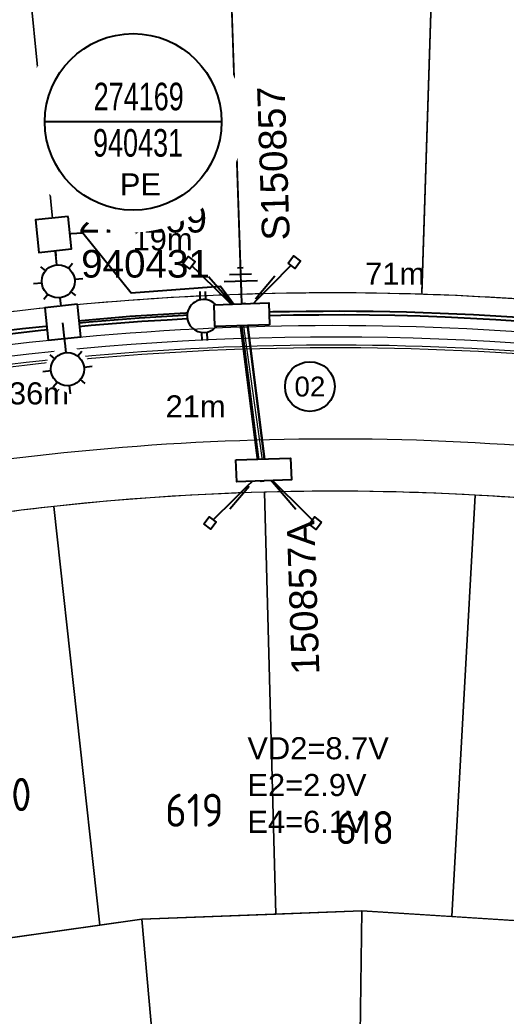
# Model space of a CAD drawing. Header units: metres. Extents: x 286486 to 288014, y 6149260 to 6150844.
# Drawn here: x 287229.6 to 287273.7, y 6149639.6 to 6149729.9 of the extents above; entities that cross this region are included whole.
import ezdxf
from ezdxf.enums import TextEntityAlignment as Align

# ---------------------------------------------------------------- set-up
doc = ezdxf.new("R2010")
doc.units = ezdxf.units.M
doc.linetypes.add('IE Trench LV', pattern=[6.5, 5, -1.5])
doc.layers.get('0').update_dxf_attribs({"color": 6})
for name, color, linetype, lineweight in [('_User Kerbs', 2, 'Continuous', 5), ('Cadastre Developer_SP_NEW', 2, 'Continuous', 5), ('Cadastre Roads_SP_NEW', 251, 'Continuous', 5)]:
    doc.layers.add(name, color=color, linetype=linetype, lineweight=lineweight)
for name, color, linetype in [('_User Stage 5 Lots', 7, 'Continuous'), ('Duct_SP_NEW', 2, 'Continuous'), ('Equip_LV_NEW', 2, 'Continuous'), ('Equip_SP_SL_NEW', 2, 'Continuous'), ('Mains_HV_NEW_U72', 2, 'Continuous'), ('Mains_LV_New_R17', 2, 'Continuous'), ('Mains_LV_NEW_T84', 2, 'Continuous'), ('Mains_LV_NEW_T94', 2, 'Continuous'), ('Notes_LV_MISC', 7, 'Continuous'), ('Notes_SL_MISC', 7, 'Continuous'), ('Notes_SP_NEW', 2, 'Continuous'), ('Panels_LV_SL_NEW', 2, 'Continuous'), ('Services_SP_NEW', 2, 'Continuous'), ('Services_SP_NEW_UG', 2, 'Continuous'), ('SupportsUG_SP_LV_SL_NEW', 2, 'Continuous'), ('Trench_SP_NEW', 2, 'Continuous'), ('UG_Details_SP_MISC', 7, 'Continuous')]:
    doc.layers.add(name, color=color, linetype=linetype)
doc.styles.add('iecARIAL', font='arial.ttf', dxfattribs={"height": 2})
doc.styles.add('LotNum', font='isocp.shx', dxfattribs={"height": 1.8})
doc.styles.add('POLE_LABEL', font='arial.ttf')
doc.styles.add('SL_LABEL', font='arial.ttf', dxfattribs={"height": 2.5})
doc.styles.get("Standard").update_dxf_attribs({"font": 'arial.ttf'})
doc.linetypes.add('Cable 1', pattern='A,7,-3,["//",Standard,S=1.5,R=0,X=-2.1,Y=-0.7],-0.001', length=10.001)
doc.linetypes.add('Cable 5', pattern='A,10,-1,["o",Standard,S=2,R=0,X=-1,Y=-0.7],-1e-05,["o",Standard,S=2,R=0,X=-0.2,Y=-0.7],-1.2', length=12.20001)
doc.linetypes.add('Cable New UG', pattern='A,7,-0.25,["x",Standard,S=2,R=0,X=0.2,Y=-0.8],-2.1', length=9.35)
doc.linetypes.add('IE Trench HV', pattern='A,7,-0.2,["/",Standard,S=3,R=0,X=0.6,Y=-1.4],-2.5', length=9.7)

# ---------------------------------------------------------------- blocks, each defined once
blk = doc.blocks.new('Earth')
for p, q in [((0, -2.044), (0, 0)), ((-1.5, -2.044), (1.5, -2.044)), ((-1, -2.644), (1, -2.644)), ((-0.25, -3.244), (0.25, -3.244))]:
    blk.add_line(p, q)
blk = doc.blocks.new('*U15')
for tag, flags, p in [('SUBURB', 9, (1.5, 0.2)), ('STREETNAME', 9, (1.5, 0)), ('PARENT', 9, (1.5, 0.4)), ('Z', 1, (1.5, -0.6)), ('LOCATION', 9, (1.5, -0.2)), ('NOTES', 9, (1.5, -0.4))]:
    blk.add_attdef(tag, text='', height=0.2, dxfattribs=dict(flags=flags)).set_placement(p, align=Align.MIDDLE_LEFT)
blk.add_wipeout([(-2.475, 3), (2.475, 3), (2.475, 1.02), (-2.475, 1.02)])
at = {"lineweight": -3}
blk.add_lwpolyline([(-2.475, 3), (2.475, 3), (2.475, 1.02), (-2.475, 1.02)], close=True, dxfattribs=at)
for tag, height, flags, p in [('ASSET_NUM', 2.5, 8, (2, 4)), ('STREET_CODE', 0.2, 9, (1.5, 2)), ('OWNED_BY', 0.2, 9, (1.5, 1.8)), ('OPERATED_BY', 0.2, 9, (1.5, 1.6)), ('STATE', 0.2, 9, (1.5, 1.2)), ('SUPPORT_TYPE', 0.2, 9, (1.5, 1)), ('USAGE', 0.2, 9, (1.5, 0.8)), ('MAINTAINED_BY', 0.2, 9, (1.5, 1.4)), ('LEGEND', 0.2, 9, (1.5, 0.6))]:
    blk.add_attdef(tag, text='', height=height, dxfattribs=dict(flags=flags)).set_placement(p, align=Align.MIDDLE_LEFT)
blk = doc.blocks.new('DUCT_INDICATOR')
blk.add_circle((0, 0), 2.25)
blk.add_attdef('CODE', text='', height=1.8).set_placement((0, 0), align=Align.MIDDLE_CENTER)
at = {"flags": 1}
blk.add_attdef('Z', (0, 0), '', height=0.2, dxfattribs=at)
blk = doc.blocks.new('*U101')
for tag, height, flags, p in [('ASSET_NUM', 2.5, 8, (2, 4)), ('STREET_CODE', 0.2, 9, (1.5, 2)), ('OWNED_BY', 0.2, 9, (1.5, 1.8)), ('OPERATED_BY', 0.2, 9, (1.5, 1.6))]:
    blk.add_attdef(tag, text='', height=height, dxfattribs=dict(flags=flags)).set_placement(p, align=Align.MIDDLE_LEFT)
blk.add_wipeout([(-2.475, 0.99), (2.475, 0.99), (2.475, -0.99), (-2.475, -0.99)])
at = {"lineweight": -3}
blk.add_lwpolyline([(-2.475, 0.99), (2.475, 0.99), (2.475, -0.99), (-2.475, -0.99)], close=True, dxfattribs=at)
for tag, flags, p in [('STATE', 9, (1.5, 1.2)), ('SUPPORT_TYPE', 9, (1.5, 1)), ('USAGE', 9, (1.5, 0.8)), ('MAINTAINED_BY', 9, (1.5, 1.4)), ('SUBURB', 9, (1.5, 0.2)), ('STREETNAME', 9, (1.5, 0)), ('LEGEND', 9, (1.5, 0.6)), ('PARENT', 9, (1.5, 0.4)), ('Z', 1, (1.5, -0.6)), ('LOCATION', 9, (1.5, -0.2)), ('NOTES', 9, (1.5, -0.4))]:
    blk.add_attdef(tag, text='', height=0.2, dxfattribs=dict(flags=flags)).set_placement(p, align=Align.MIDDLE_LEFT)
blk = doc.blocks.new('*U100')
for tag, p, flags in [('OPERATED_BY', (1.05, -2.898), 9), ('CONSTRUCTED_VOLTAGE', (1.074, -2.192), 9), ('ACTUAL_STATUS', (1.088, -2.428), 9), ('MAINTAINED_BY', (1.074, -2.663), 9), ('ORIENTATION', (1.056, -3.435), 9), ('OWNED_BY', (1.064, -3.189), 9), ('USAGE', (1.068, -3.683), 9), ('STATE', (1.048, -4.131), 9), ('SWITCH_TYPE', (1.048, -4.376), 9), ('LEGEND', (1.059, -4.637), 9), ('NOTES', (1.068, -3.883), 1), ('Z', (1.059, -4.877), 9)]:
    blk.add_attdef(tag, p, '', height=0.2, dxfattribs=dict(flags=flags))
blk.add_wipeout([(-1.168, 0.932), (-1.275, 0.778), (-1.363, 0.612), (-1.429, 0.436), (-1.472, 0.254), (-1.492, 0.067), (-1.489, -0.12), (-1.462, -0.306), (-1.412, -0.487), (-1.34, -0.66), (-1.247, -0.823), (-1.134, -0.973), (-1.003, -1.107), (-0.857, -1.224), (-0.696, -1.322), (-0.525, -1.399), (-0.346, -1.453), (-0.161, -1.485), (0.026, -1.494), (0.213, -1.479), (0.397, -1.44), (0.574, -1.379), (0.743, -1.296), (0.899, -1.193), (1.042, -1.071), (1.168, -0.932), (1.275, -0.778), (1.363, -0.612), (1.429, -0.436), (1.472, -0.254), (1.492, -0.067), (1.489, 0.12), (1.462, 0.306), (1.412, 0.487), (1.34, 0.66), (1.247, 0.823), (1.134, 0.973), (1.003, 1.107), (0.857, 1.224), (0.696, 1.322), (0.525, 1.399), (0.346, 1.453), (0.161, 1.485), (-0.026, 1.494), (-0.213, 1.479), (-0.397, 1.44), (-0.574, 1.379), (-0.743, 1.296), (-0.899, 1.193), (-1.042, 1.071)])
for p, q in [((-0.249, 1.473), (-0.249, 2.22)), ((0.249, 1.473), (0.249, 2.22)), ((-0.249, -1.473), (-0.249, -2.22)), ((0.249, -1.473), (0.249, -2.22))]:
    blk.add_line(p, q)
blk.add_lwpolyline([(1.494, 0, 1), (-1.494, 0, 1)], format="xyb", close=True)
at = {"flags": 9}
for tag, p in [('OPERATING_VOLTAGE', (1.076, -1.64)), ('NO_PHASES', (1.066, -1.917))]:
    blk.add_attdef(tag, p, '', height=0.2, dxfattribs=at)
blk = doc.blocks.new('PANEL_NEW')
at = {"layer": 'Panels_LV_SL_NEW'}
h = blk.add_hatch(color=256, dxfattribs=at)
h.paths.add_polyline_path([(-0.8, -0.32), (0.8, -0.32), (0.8, 0.32), (-0.8, 0.32)])
h.paths.add_polyline_path([(-0.72, 0.24), (0.72, 0.24), (0.72, -0.24), (-0.72, -0.24)], flags=16)
for points in [[(-0.8, -0.32), (0.8, -0.32), (0.8, 0.32), (-0.8, 0.32)], [(-0.72, -0.24), (0.72, -0.24), (0.72, 0.24), (-0.72, 0.24)]]:
    blk.add_lwpolyline(points, close=True)
blk.add_attdef('PARENT', (1.516, -2.434), '', height=2.5, rotation=90)
for tag, flags, p in [('CONNECTOR_TYPE', 9, (1.5, 0)), ('OPERATING_VOLTAGE', 9, (1.5, -0.6)), ('ORIENTATION', 9, (1.5, -0.8)), ('OWNED_BY', 9, (1.5, -1)), ('CONSTRUCTED_VOLTAGE', 9, (1.5, -0.2)), ('NO_PHASES', 9, (1.5, -0.4)), ('OPERATED_BY', 9, (1.5, -1.2)), ('STATE', 9, (1.5, -1.6)), ('USAGE', 9, (1.5, -1.8)), ('MAINTAINED_BY', 9, (1.5, -1.4)), ('Z', 1, (1.5, -2.2)), ('NOTES', 9, (1.5, -2))]:
    blk.add_attdef(tag, text='', height=0.2, dxfattribs=dict(flags=flags)).set_placement(p, align=Align.MIDDLE_LEFT)
blk = doc.blocks.new('*U39')
blk.add_blockref('*U101', (0, 2.01))
for tag, flags, p in [('STREET_CODE', 9, (1.5, 0)), ('OWNED_BY', 9, (1.5, -0.2)), ('OPERATED_BY', 9, (1.5, -0.4)), ('STATE', 9, (1.5, -0.8)), ('SUPPORT_TYPE', 9, (1.5, -1)), ('MAINTAINED_BY', 9, (1.5, -0.6)), ('SUBURB', 9, (1.5, -1.8)), ('USAGE', 9, (1.5, -1.2)), ('LEGEND', 9, (1.5, -1.4)), ('PARENT', 9, (1.5, -1.6)), ('Z', 1, (1.5, -2.6)), ('STREETNAME', 9, (1.5, -2)), ('LOCATION', 9, (1.5, -2.2)), ('NOTES', 9, (1.5, -2.4))]:
    blk.add_attdef(tag, text='', height=0.2, dxfattribs=dict(flags=flags)).set_placement(p, align=Align.MIDDLE_LEFT)
blk.add_blockref('PANEL_NEW', (0, 2.01))
at = {"flags": 8}
blk.add_attdef('ASSET_NUM', text='', height=2.5, dxfattribs=at).set_placement((2, 4.781), align=Align.MIDDLE_LEFT)
blk.add_blockref('*U100', (3.471, 2.01))
blk = doc.blocks.new('CCP_NEW')
for tag, flags, p in [('CCP_TYPE', 9, (1.5, 0)), ('ORIENTATION', 9, (1.5, -0.2)), ('STATE', 9, (1.5, -1)), ('USAGE', 9, (1.5, -0.4)), ('LEGEND', 9, (1.5, -0.6)), ('LIFE_SUPPORT', 9, (1.5, -0.8)), ('OWNED_BY', 9, (1.5, -1.2)), ('OPERATED_BY', 9, (1.5, -1.4)), ('OPERATING_VOLTAGE', 9, (1.5, -1.8)), ('MAINTAINED_BY', 9, (1.5, -1.6)), ('Z', 1, (1.5, -2.4)), ('CONSTRUCTED_VOLTAGE', 9, (1.5, -2)), ('NUMBER_OF_PHASES', 9, (1.5, -2.2))]:
    blk.add_attdef(tag, text='', height=0.2, dxfattribs=dict(flags=flags)).set_placement(p, align=Align.MIDDLE_LEFT)
blk.add_wipeout([(0, 0.566), (0.566, 0), (0, -0.566), (-0.566, 0)])
blk.add_lwpolyline([(-0.566, 0), (0, 0.566), (0.566, 0), (0, -0.566), (-0.566, 0)])
blk = doc.blocks.new('COLUMN_NEW')
for tag, height, flags, p in [('ASSET_NUM', 2.5, 8, (2, 2)), ('Z', 0.2, 1, (1.5, -2.8)), ('LOCATION', 0.2, 9, (1.5, -2.2)), ('NOTES', 0.2, 9, (1.5, -2.4)), ('LABEL_ALIGNMENT', 0.2, 9, (1.5, -2.6))]:
    blk.add_attdef(tag, text='', height=height, dxfattribs=dict(flags=flags)).set_placement(p, align=Align.MIDDLE_LEFT)
blk.add_wipeout([(-1.485, -1.485), (1.485, -1.485), (1.485, 1.485), (-1.485, 1.485)])
at = {"lineweight": -3}
blk.add_lwpolyline([(-1.485, -1.485), (1.485, -1.485), (1.485, 1.485), (-1.485, 1.485)], close=True, dxfattribs=at)
at = {"style": 'POLE_LABEL', "flags": 9}
blk.add_attdef('STRUCTURE_PLANT_NUMBER', text='', height=0.2, dxfattribs=at).set_placement((1.5, 0.242), align=Align.MIDDLE_LEFT)
at = {"flags": 9}
for tag, p in [('STREET_CODE', (1.5, 0)), ('OWNED_BY', (1.5, -0.4)), ('OPERATED_BY', (1.5, -0.6)), ('STATE', (1.5, -1)), ('COLUMN_TYPE', (1.5, -0.2)), ('MAINTAINED_BY', (1.5, -0.8)), ('SUBURB', (1.5, -1.8)), ('USAGE', (1.5, -1.2)), ('LEGEND', (1.5, -1.4)), ('PARENT', (1.5, -1.6)), ('STREETNAME', (1.5, -2))]:
    blk.add_attdef(tag, text='', height=0.2, dxfattribs=at).set_placement(p, align=Align.MIDDLE_LEFT)
blk = doc.blocks.new('SL_LANTERN_NEW')
blk.add_line((0, 0), (0, 0))
for tag, p, flags in [('Z', (0, 0), 1), ('OPERATED_BY', (0, -9.607), 9)]:
    blk.add_attdef(tag, p, '', height=0.2, dxfattribs=dict(flags=flags))
at = {"style": 'SL_LABEL', "flags": 9}
blk.add_attdef('STREET_CODE', text='', height=0.2, dxfattribs=at).set_placement((0, -0.2), align=Align.MIDDLE_LEFT)
for tag, height, flags, p in [('CONSTRUCTED_VOLTAGE', 0.2, 9, (0, -0.4)), ('CONTROL_TYPE', 0.2, 9, (0, -0.6)), ('LANTERN_PURPOSE', 0.2, 9, (0, -0.8)), ('LANTERN_TYPE', 0.2, 9, (0, -1)), ('OPERATING_VOLTAGE', 0.2, 9, (0, -1.4)), ('ORIENTATION', 0.2, 9, (0, -1.6)), ('OWNED_BY', 0.2, 9, (0, -1.8)), ('NO_PHASES', 0.2, 9, (0, -1.2)), ('LNUMBER', 2.5, 8, (1.2, -2.8)), ('STATE', 0.2, 9, (0, -2)), ('CEXIST', 0.2, 9, (0, -2.4)), ('CNEW', 0.2, 9, (0, -2.6)), ('CNUMBER', 0.2, 9, (0, -2.8)), ('USAGE', 0.2, 9, (0, -2.2)), ('CREMOVE', 0.2, 9, (0, -3)), ('CREPLACE', 0.2, 9, (0, -3.2)), ('LKINGHEIGHT', 0.2, 9, (0, -3.4)), ('LBRACKET', 0.2, 9, (0, -3.6)), ('LBRACKETVOCAB', 0.2, 9, (0, -3.8)), ('LCATEGORY', 0.2, 9, (0, -4)), ('LCHARGE1', 0.2, 9, (0, -4.2)), ('LCHARGE1PERCENT', 0.2, 9, (0, -4.4)), ('LCHARGE2', 0.2, 9, (0, -4.6)), ('LCHARGE2PERCENT', 0.2, 9, (0, -4.8)), ('LCHARGE3', 0.2, 9, (0, -5)), ('LCHARGE3PERCENT', 0.2, 9, (0, -5.2)), ('LEXIST', 0.2, 9, (0, -5.4)), ('LLAMP', 0.2, 9, (0, -5.6)), ('LLAMPVOCAB', 0.2, 9, (0, -5.8)), ('LMAST', 0.2, 9, (0, -6)), ('LMASTVOCAB', 0.2, 9, (0, -6.2)), ('LNEW', 0.2, 9, (0, -6.4)), ('LANTNUMBER', 0.2, 9, (0, -6.6)), ('LOUTREACH', 0.2, 9, (0, -7)), ('LOUTREACHVOCAB', 0.2, 9, (0, -7.2)), ('LRATECODE', 0.2, 9, (0, -7.4)), ('LREMOVE', 0.2, 9, (0, -7.6)), ('LREPLACE', 0.2, 9, (0, -7.8)), ('LTYPE', 0.2, 9, (0, -8)), ('LTYPEVOCAB', 0.2, 9, (0, -8.2)), ('SUBURB', 0.2, 9, (0, -8.6)), ('STREETNAME', 0.2, 9, (0, -8.8)), ('LEGEND', 0.2, 9, (0, -8.4)), ('LOCATION', 0.2, 9, (0, -9)), ('NOTES', 0.2, 9, (0, -9.2)), ('MAINTAINED_BY', 0.2, 9, (0, -9.863))]:
    blk.add_attdef(tag, text='', height=height, dxfattribs=dict(flags=flags)).set_placement(p, align=Align.MIDDLE_LEFT)
blk.add_wipeout([(0, 6.468), (1.458, 5.676), (2.25, 4.218), (1.458, 2.759), (0, 1.865), (-1.459, 2.759), (-2.25, 4.218), (-1.459, 5.676)])
for p, q in [((0, 5.718), (0, 6.468)), ((-1.459, 5.676), (-1.061, 5.278)), ((1.458, 5.676), (1.06, 5.278)), ((-2.25, 4.218), (-1.5, 4.218)), ((1.5, 4.218), (2.25, 4.218)), ((-1.459, 2.759), (-1.061, 3.157)), ((0, 0), (0, 2.721)), ((1.458, 2.759), (1.06, 3.157))]:
    blk.add_line(p, q)
blk.add_circle((0, 4.218), 1.5)
at = {"style": 'SL_LABEL', "flags": 8}
blk.add_attdef('ASSET_NUM', text='', height=2.5, dxfattribs=at).set_placement((2, 2), align=Align.MIDDLE_LEFT)
blk = doc.blocks.new('SLANTERN_NUM_NEW')
blk.add_line((0, 0), (8, 0))
at = {"flags": 1}
blk.add_attdef('Z', (0, 0), '', height=0.2, dxfattribs=at)
blk.add_wipeout([(-0.314, 10), (-0.942, 9.961), (-1.565, 9.882), (-2.183, 9.764), (-2.791, 9.608), (-3.389, 9.413), (-3.973, 9.182), (-4.542, 8.914), (-5.093, 8.612), (-5.624, 8.275), (-6.132, 7.905), (-6.616, 7.505), (-7.075, 7.075), (-7.505, 6.616), (-7.905, 6.132), (-8.275, 5.624), (-8.612, 5.093), (-8.914, 4.542), (-9.182, 3.973), (-9.413, 3.389), (-9.608, 2.791), (-9.764, 2.183), (-9.882, 1.565), (-9.961, 0.942), (-10, 0.314), (-10, -0.314), (-9.961, -0.942), (-9.882, -1.565), (-9.764, -2.183), (-9.608, -2.791), (-9.413, -3.389), (-9.182, -3.973), (-8.914, -4.542), (-8.612, -5.093), (-8.275, -5.624), (-7.905, -6.132), (-7.505, -6.616), (-7.075, -7.075), (-6.616, -7.505), (-6.132, -7.905), (-5.624, -8.275), (-5.093, -8.612), (-4.542, -8.914), (-3.973, -9.182), (-3.389, -9.413), (-2.791, -9.608), (-2.183, -9.764), (-1.565, -9.882), (-0.942, -9.961), (-0.314, -10), (0.314, -10), (0.942, -9.961), (1.565, -9.882), (2.183, -9.764), (2.791, -9.608), (3.389, -9.413), (3.973, -9.182), (4.542, -8.914), (5.093, -8.612), (5.624, -8.275), (6.132, -7.905), (6.616, -7.505), (7.075, -7.075), (7.505, -6.616), (7.905, -6.132), (8.275, -5.624), (8.612, -5.093), (8.914, -4.542), (9.182, -3.973), (9.413, -3.389), (9.608, -2.791), (9.764, -2.183), (9.882, -1.565), (9.961, -0.942), (10, -0.314), (10, 0.314), (9.961, 0.942), (9.882, 1.565), (9.764, 2.183), (9.608, 2.791), (9.413, 3.389), (9.182, 3.973), (8.914, 4.542), (8.612, 5.093), (8.275, 5.624), (7.905, 6.132), (7.505, 6.616), (7.075, 7.075), (6.616, 7.505), (6.132, 7.905), (5.624, 8.275), (5.093, 8.612), (4.542, 8.914), (3.973, 9.182), (3.389, 9.413), (2.791, 9.608), (2.183, 9.764), (1.565, 9.882), (0.942, 9.961), (0.314, 10)])
at = {"linetype": 'Continuous'}
blk.add_line((8, 0), (-8, 0), dxfattribs=at)
blk.add_circle((0, 0), 8, dxfattribs=at)
at = {"width": 0.7}
for tag, p in [('SNUMBER', (0.505, 1.051)), ('CNUMBER', (0.444, -3.148))]:
    blk.add_attdef(tag, text='', height=2.5, dxfattribs=at).set_placement(p, align=Align.CENTER)
at = {"layer": 'Notes_LV_MISC', "linetype": 'Continuous', "insert": (-1.204, -4.664), "char_height": 2, "attachment_point": 1, "style": 'iecARIAL'}
blk.add_mtext_dynamic_manual_height_columns('PE', width=8.51432, gutter_width=10, heights=[0], dxfattribs=at)

msp = doc.modelspace()

# ---------------------------------------------------------------- linework, layer by layer
at = {"layer": '_User Kerbs', "color": 251, "linetype": 'Continuous', "flags": 128}
msp.add_lwpolyline([(287195.66674, 6149748.36692), (287206.7453, 6149704.79602, 0.38905033), (287218.31306, 6149697.2214, -0.09782033), (287313.52656, 6149694.10664), (287412.95186, 6149671.22569), (287412.95186, 6149671.22569)], format="xyb", dxfattribs=at)
at = {"layer": '_User Stage 5 Lots', "lineweight": 0}
for points in [[(287228.19181, 6149608.31124, -0.02563358), (287244.07247, 6149610.55859), (287240.68261, 6149648.40709), (287221.06793, 6149645.63132), (287228.19181, 6149608.31124)], [(287260.60077, 6149649.16573), (287240.68261, 6149648.40709), (287244.07247, 6149610.55859, -0.02563354), (287260.09971, 6149611.16904), (287260.60077, 6149649.16573)], [(287276.10546, 6149610.13648), (287280.49197, 6149647.88213), (287260.60077, 6149649.16573), (287260.09971, 6149611.16904, -0.02563348), (287276.10525, 6149610.13618, 0.67983565)]]:
    msp.add_lwpolyline(points, format="xyb", dxfattribs=at)
at = {"layer": 'Cadastre Developer_SP_NEW', "color": 2, "lineweight": 0}
for points in [[(287249.68158, 6149705.18275), (287248.01989, 6149755.01543), (287228.45245, 6149753.72278), (287233.37432, 6149703.9656, -0.01631741), (287249.68624, 6149705.04318, -0.01666814)], [(287266.03833, 6149705.19916), (287267.62997, 6149755.02918), (287248.01989, 6149755.01543), (287249.69957, 6149705.04362, -0.01630409), (287266.03371, 6149705.05464, 0.01340118)], [(287200.27981, 6149749.41872), (287211.35252, 6149705.87079), (287217.51048, 6149701.88297, -0.01596997), (287233.37432, 6149703.9656), (287228.45245, 6149753.72278), (287209.01097, 6149751.15675), (287200.27981, 6149749.41872)], [(287251.78588, 6149687.09834), (287252.81375, 6149648.86885), (287260.60056, 6149649.16543), (287268.77121, 6149648.64956), (287270.88395, 6149686.8271, 0.02054388), (287251.78588, 6149687.09834, 6.50189674)], [(287232.72997, 6149685.80126), (287236.88274, 6149647.86908), (287240.68239, 6149648.40679), (287252.81375, 6149648.86885), (287251.78588, 6149687.09834, 0.02054388), (287232.72997, 6149685.80126, 15.58220763)], [(287270.88395, 6149686.8271), (287268.77121, 6149648.64956), (287280.49196, 6149647.88213), (287284.72489, 6149647.60897), (287289.89534, 6149684.98937, 0.02054388), (287270.88395, 6149686.8271, 3.28148294)], [(287213.8448, 6149682.9446), (287221.06772, 6149645.63102), (287236.88274, 6149647.86908), (287232.72997, 6149685.80126, 0.02054388), (287213.8448, 6149682.9446, 17.43194956)]]:
    msp.add_lwpolyline(points, format="xyb", dxfattribs=at)
msp.add_lwpolyline([(287266.03371, 6149705.05464, -0.01631741), (287282.34713, 6149703.99994), (287287.1992, 6149753.76398), (287267.62997, 6149755.02918)], format="xyb", close=True, dxfattribs=at)
at = {"layer": 'Cadastre Roads_SP_NEW', "color": 2, "lineweight": 0}
msp.add_lwpolyline([(287304.60503, 6149448.18211), (287295.26398, 6149461.79666), (287295.26398, 6149461.79666), (287293.47654, 6149464.40185, 0.01244373), (287283.69218, 6149477.09312, 0.00876158), (287276.42983, 6149485.72956, 0.00876158), (287268.86934, 6149494.10623, 0.16590857), (287259.75265, 6149498.97156), (287262.64524, 6149516.73762, -0.10397127), (287275.69453, 6149511.69732, -0.03041535), (287279.01768, 6149509.24058, -0.04047353), (287283.31732, 6149505.00136, -0.01037296), (287292.65748, 6149494.46813, -0.01037328), (287301.5536, 6149483.55728), (287306.94628, 6149483.40315), (287317.38311, 6149468.30256), (287316.86538, 6149462.12891, 0.00000945), (287334.80954, 6149435.97534)], format="xyb", dxfattribs=at)
at = {"layer": 'Duct_SP_NEW'}
for p, q in [((287249.45765, 6149704.13058), (287249.71558, 6149704.16331)), ((287249.45765, 6149704.13058), (287251.49395, 6149688.08504)), ((287249.97351, 6149704.19605), (287249.71558, 6149704.16331)), ((287249.97351, 6149704.19605), (287252.00981, 6149688.15051)), ((287251.49395, 6149688.08504), (287251.75188, 6149688.11778)), ((287252.00981, 6149688.15051), (287251.75188, 6149688.11778))]:
    msp.add_line(p, q, dxfattribs=at)
at = {"layer": 'Mains_LV_New_R17', "linetype": 'Cable 5', "flags": 128}
msp.add_lwpolyline([(287249.73623, 6149703.54401, 0.01630741), (287233.53188, 6149702.47386, 0.01630741)], format="xyb", dxfattribs=at)
at = {"layer": 'Mains_LV_NEW_T84', "color": 2, "linetype": 'Cable New UG', "lineweight": 0, "flags": 128}
msp.add_lwpolyline([(287198.95049, 6149746.53072), (287197.64041, 6149743.56705), (287207.86224, 6149703.36556), (287216.63896, 6149697.68186, -0.07558122), (287290.7352, 6149699.00406), (287293.32912, 6149700.6074), (287300.67255, 6149699.49766), (287302.29978, 6149697.17595, -0.01179861), (287313.69136, 6149694.81778), (287359.38181, 6149684.2294), (287361.78289, 6149685.72597), (287366.6051, 6149684.60846), (287368.10688, 6149682.20743), (287425.08444, 6149669.00335), (287428.50972, 6149670.2523), (287430.92083, 6149669.69355)], format="xyb", dxfattribs=at)
at = {"layer": 'Mains_LV_NEW_T84', "color": 2, "linetype": 'Cable New UG', "flags": 128}
msp.add_lwpolyline([(287217.88908, 6149699.91834), (287217.88908, 6149699.91834), (287217.88908, 6149699.91834, -0.07398075), (287291.02599, 6149700.98298), (287292.77202, 6149698.66046), (287300.32943, 6149697.52731), (287302.64152, 6149699.14661, -0.01181636), (287314.14288, 6149696.76615), (287359.83332, 6149686.17776), (287361.32897, 6149683.77816), (287366.1585, 6149682.65895), (287368.55347, 6149684.15694), (287397.55731, 6149677.43554)], format="xyb", dxfattribs=at)
at = {"layer": 'Mains_LV_NEW_T94', "color": 2, "linetype": 'Cable 1', "lineweight": 0, "ltscale": 0.5}
msp.add_lwpolyline([(287251.71889, 6149689.10723), (287249.74283, 6149703.42347, 0.01117205), (287249.74283, 6149703.42347), (287249.74283, 6149703.42347)], format="xyb", dxfattribs=at)
at = {"layer": 'Services_SP_NEW_UG', "color": 2, "flags": 128}
msp.add_lwpolyline([(287256.40658, 6149684.28559), (287251.63896, 6149689.02815), (287246.86721, 6149684.30676)], dxfattribs=at)
at = {"layer": 'Trench_SP_NEW', "linetype": 'IE Trench HV', "flags": 128}
msp.add_lwpolyline([(287397.62504, 6149677.72779), (287314.2106, 6149697.0584, 0.09781122), (287217.8323, 6149700.21304), (287214.16601, 6149699.39937)], format="xyb", dxfattribs=at)
at = {"layer": 'Trench_SP_NEW', "linetype": 'IE Trench LV', "flags": 128}
msp.add_lwpolyline([(287254.64614, 6149685.52964), (287251.63896, 6149689.02815), (287248.64615, 6149685.54296)], dxfattribs=at)
at = {"layer": 'UG_Details_SP_MISC', "lineweight": 0}
for p, q in [((287249.35844, 6149704.11799), (287249.71558, 6149704.16331)), ((287251.39475, 6149688.07245), (287249.35844, 6149704.11799)), ((287250.07271, 6149704.20864), (287249.71558, 6149704.16331)), ((287252.10902, 6149688.1631), (287250.07271, 6149704.20864)), ((287251.39475, 6149688.07245), (287251.75188, 6149688.11778)), ((287252.10902, 6149688.1631), (287251.75188, 6149688.11778))]:
    msp.add_line(p, q, dxfattribs=at)

# ---------------------------------------------------------------- block references
at = {"layer": 'Notes_LV_MISC', "color": 2, "lineweight": 0, "rotation": 181.8530662608443}
msp.add_blockref('Earth', (287249.71558, 6149704.16331), dxfattribs=at)
at = {"layer": 'Notes_SP_NEW', "linetype": 'IE Trench LV'}
msp.add_blockref('DUCT_INDICATOR', (287255.90441, 6149696.66535), dxfattribs=at).add_auto_attribs({'CODE': '02'})

# ---------------------------------------------------------------- texts
at = {"layer": 'Notes_LV_MISC', "linetype": 'Cable New UG', "char_height": 2, "attachment_point": 1, "style": 'iecARIAL'}
for s, insert in [('71m', (287260.90849, 6149707.88779)), ('136m', (287227.09749, 6149697.04891)), ('21m', (287242.83647, 6149695.86692))]:
    msp.add_mtext_dynamic_manual_height_columns(s, width=4.365633, gutter_width=10, heights=[0], dxfattribs=dict(at, insert=insert))

# ---------------------------------------------------------------- next in the draw order: texts
at = {"layer": 'Cadastre Developer_SP_NEW', "color": 2, "lineweight": 0, "char_height": 3, "width": 8.6113974, "attachment_point": 2, "style": 'LotNum', "bg_fill": 3, "box_fill_scale": 1.5, "bg_fill_color": 256, "bg_fill_true_color": 13158600, "bg_fill_transparency": 0}
for s, insert in [('620', (287227.87815, 6149661.2019)), ('619', (287245.43985, 6149659.77762)), ('618', (287260.88439, 6149658.20294)), ('617', (287277.05866, 6149656.85473))]:
    msp.add_mtext(s, dxfattribs=dict(at, insert=insert))

# ---------------------------------------------------------------- next in the draw order: linework, layer by layer
at = {"layer": '_User Kerbs', "color": 251, "linetype": 'Continuous', "flags": 128}
msp.add_lwpolyline([(287441.50755, 6149655.84182), (287440.58796, 6149656.05493), (287425.97521, 6149659.44131), (287411.36247, 6149662.8277), (287409.70346, 6149663.21216), (287409.70346, 6149663.21216), (287309.14873, 6149686.33467, 0.0902254), (287224.33232, 6149689.50658), (287224.33232, 6149689.50658)], format="xyb", dxfattribs=at)
at = {"layer": 'Cadastre Roads_SP_NEW', "color": 2, "flags": 128}
msp.add_lwpolyline([(287414.69172, 6149675.51778), (287407.84498, 6149658.62746), (287308.10536, 6149681.72111, 0.09523047), (287220.42214, 6149684.12002), (287217.5105, 6149701.88298, -0.09785929), (287314.5944, 6149698.71452), (287414.69172, 6149675.51778)], format="xyb", dxfattribs=at)

# ---------------------------------------------------------------- next in the draw order: texts
at = {"layer": 'Notes_LV_MISC', "linetype": 'Cable New UG', "insert": (287250.24367, 6149664.89721), "char_height": 2, "attachment_point": 1, "style": 'iecARIAL'}
msp.add_mtext_dynamic_manual_height_columns('VD2=8.7V\\PE2=2.9V\\PE4=6.1V', width=17.4646073, gutter_width=10, heights=[12.02442], dxfattribs=at)

# ---------------------------------------------------------------- next in the draw order: block references
at = {"layer": 'Panels_LV_SL_NEW'}
ref = msp.add_blockref('*U39', (287249.68158, 6149705.18275), dxfattribs=dict(at, rotation=181.9098513611338))
ref.add_attrib('ASSET_NUM', 'S150857', dxfattribs={"layer": '0', "height": 2.5, "rotation": 91.9098513}).set_placement((287252.83312, 6149709.89436), align=Align.MIDDLE_LEFT)

# ---------------------------------------------------------------- next in the draw order: linework, layer by layer
at = {"layer": 'Mains_HV_NEW_U72', "color": 2, "linetype": 'Cable New UG', "lineweight": 0, "flags": 128}
for points in [[(287448.04588, 6149618.2217, 0.05278544), (287457.67621, 6149642.94241), (287461.52094, 6149659.53298), (287313.4656, 6149693.84363, 0.09983607), (287216.42298, 6149696.63036), (287206.99061, 6149702.73864), (287193.57798, 6149755.40352)], [(287450.22002, 6149617.71136), (287450.22002, 6149617.71136, 0.04564844), (287459.61597, 6149642.45374), (287463.92083, 6149661.02983), (287313.91712, 6149695.792, 0.09903762), (287216.85571, 6149698.73288), (287208.73537, 6149703.9915), (287196.05153, 6149753.79481)]]:
    msp.add_lwpolyline(points, format="xyb", dxfattribs=at)
at = {"layer": 'Services_SP_NEW_UG', "color": 2, "flags": 128}
msp.add_lwpolyline([(287244.952, 6149707.88201), (287249.75728, 6149703.17762), (287254.49123, 6149707.93691)], dxfattribs=at)
at = {"layer": 'Trench_SP_NEW', "linetype": 'IE Trench LV', "flags": 128}
msp.add_lwpolyline([(287246.72231, 6149706.65204), (287249.75728, 6149703.17762), (287252.72221, 6149706.68656)], dxfattribs=at)

# ---------------------------------------------------------------- next in the draw order: block references
at = {"layer": 'Services_SP_NEW', "linetype": 'IE Trench HV'}
for p, rotation in [((287244.952, 6149707.88201), 8.275428692405805), ((287254.49123, 6149707.93691), 8.275428692405805), ((287246.86721, 6149684.30676), 7.81859207068831), ((287256.40658, 6149684.28559), 187.8185920706883)]:
    msp.add_blockref('CCP_NEW', p, dxfattribs=dict(at, rotation=rotation))

# ---------------------------------------------------------------- next in the draw order: block references
at = {"layer": 'Equip_LV_NEW'}
ref = msp.add_blockref('*U15', (287251.78588, 6149687.09834), dxfattribs=dict(at, rotation=1.909999999999996))
ref.add_attrib('ASSET_NUM', '150857A', dxfattribs={"layer": '0', "height": 2.5, "rotation": 91.91}).set_placement((287255.52059, 6149670.55149), align=Align.MIDDLE_LEFT)
at = {"layer": 'SupportsUG_SP_LV_SL_NEW'}
ref = msp.add_blockref('COLUMN_NEW', (287233.5304, 6149702.48882), dxfattribs=dict(at, rotation=186.0332396088435))
ref.add_attrib('ASSET_NUM', '940431', dxfattribs={"layer": '0', "height": 2.5}).set_placement((287235.19149, 6149707.78827), align=Align.MIDDLE_LEFT)

# ---------------------------------------------------------------- next in the draw order: block references
at = {"layer": 'Equip_SP_SL_NEW', "linetype": 'IE Trench LV'}
ref = msp.add_blockref('SL_LANTERN_NEW', (287233.51375, 6149702.43307), dxfattribs=dict(at, rotation=186.0328890721031))
ref.add_attrib('ASSET_NUM', '274169', dxfattribs={"layer": '0', "height": 2.5, "style": 'SL_LABEL'}).set_placement((287234.93823, 6149711.87309), align=Align.MIDDLE_LEFT)

# ---------------------------------------------------------------- next in the draw order: block references
at = {"layer": 'Notes_SL_MISC'}
ref = msp.add_blockref('SL_LANTERN_NEW', (287232.67222, 6149710.39525), dxfattribs=dict(at, rotation=186.0328890721031))
ref.add_attrib('ASSET_NUM', '274169', dxfattribs={"layer": '0', "height": 2.5, "style": 'SL_LABEL'}).set_placement((287234.0967, 6149719.83526), align=Align.MIDDLE_LEFT)

# ---------------------------------------------------------------- next in the draw order: linework, layer by layer
at = {"layer": 'Notes_SL_MISC', "linetype": 'Cable 5'}
msp.add_lwpolyline([(287232.68887, 6149710.45099), (287235.35434, 6149710.58953), (287239.70898, 6149705.17164), (287247.79556, 6149705.74691), (287249.74857, 6149703.17386)], dxfattribs=at)

# ---------------------------------------------------------------- next in the draw order: texts
at = {"layer": 'Notes_LV_MISC', "linetype": 'Cable New UG', "insert": (287239.84411, 6149711.01585), "char_height": 2, "attachment_point": 1, "style": 'iecARIAL'}
msp.add_mtext_dynamic_manual_height_columns('19m', width=2, gutter_width=10, heights=[0], dxfattribs=at)

# ---------------------------------------------------------------- next in the draw order: block references
at = {"layer": 'Equip_LV_NEW'}
ref = msp.add_blockref('*U15', (287249.68158, 6149705.18275), dxfattribs=dict(at, rotation=181.9098513620361))
ref.add_attrib('ASSET_NUM', 'S150857', dxfattribs={"layer": '0', "height": 2.5, "rotation": 91.9098513}).set_placement((287252.83312, 6149709.89436), align=Align.MIDDLE_LEFT)
at = {"layer": 'Notes_SL_MISC'}
ref = msp.add_blockref('COLUMN_NEW', (287232.68887, 6149710.45099), dxfattribs=dict(at, rotation=186.0332396088434))
ref.add_attrib('ASSET_NUM', '940431', dxfattribs={"layer": '0', "height": 2.5}).set_placement((287234.34997, 6149715.75044), align=Align.MIDDLE_LEFT)

# ---------------------------------------------------------------- next in the draw order: block references
msp.add_blockref('SLANTERN_NUM_NEW', (287239.89956, 6149720.64452), dxfattribs=at).add_auto_attribs({'SNUMBER': '274169', 'CNUMBER': '940431'})

doc.saveas('drawing.dxf')
